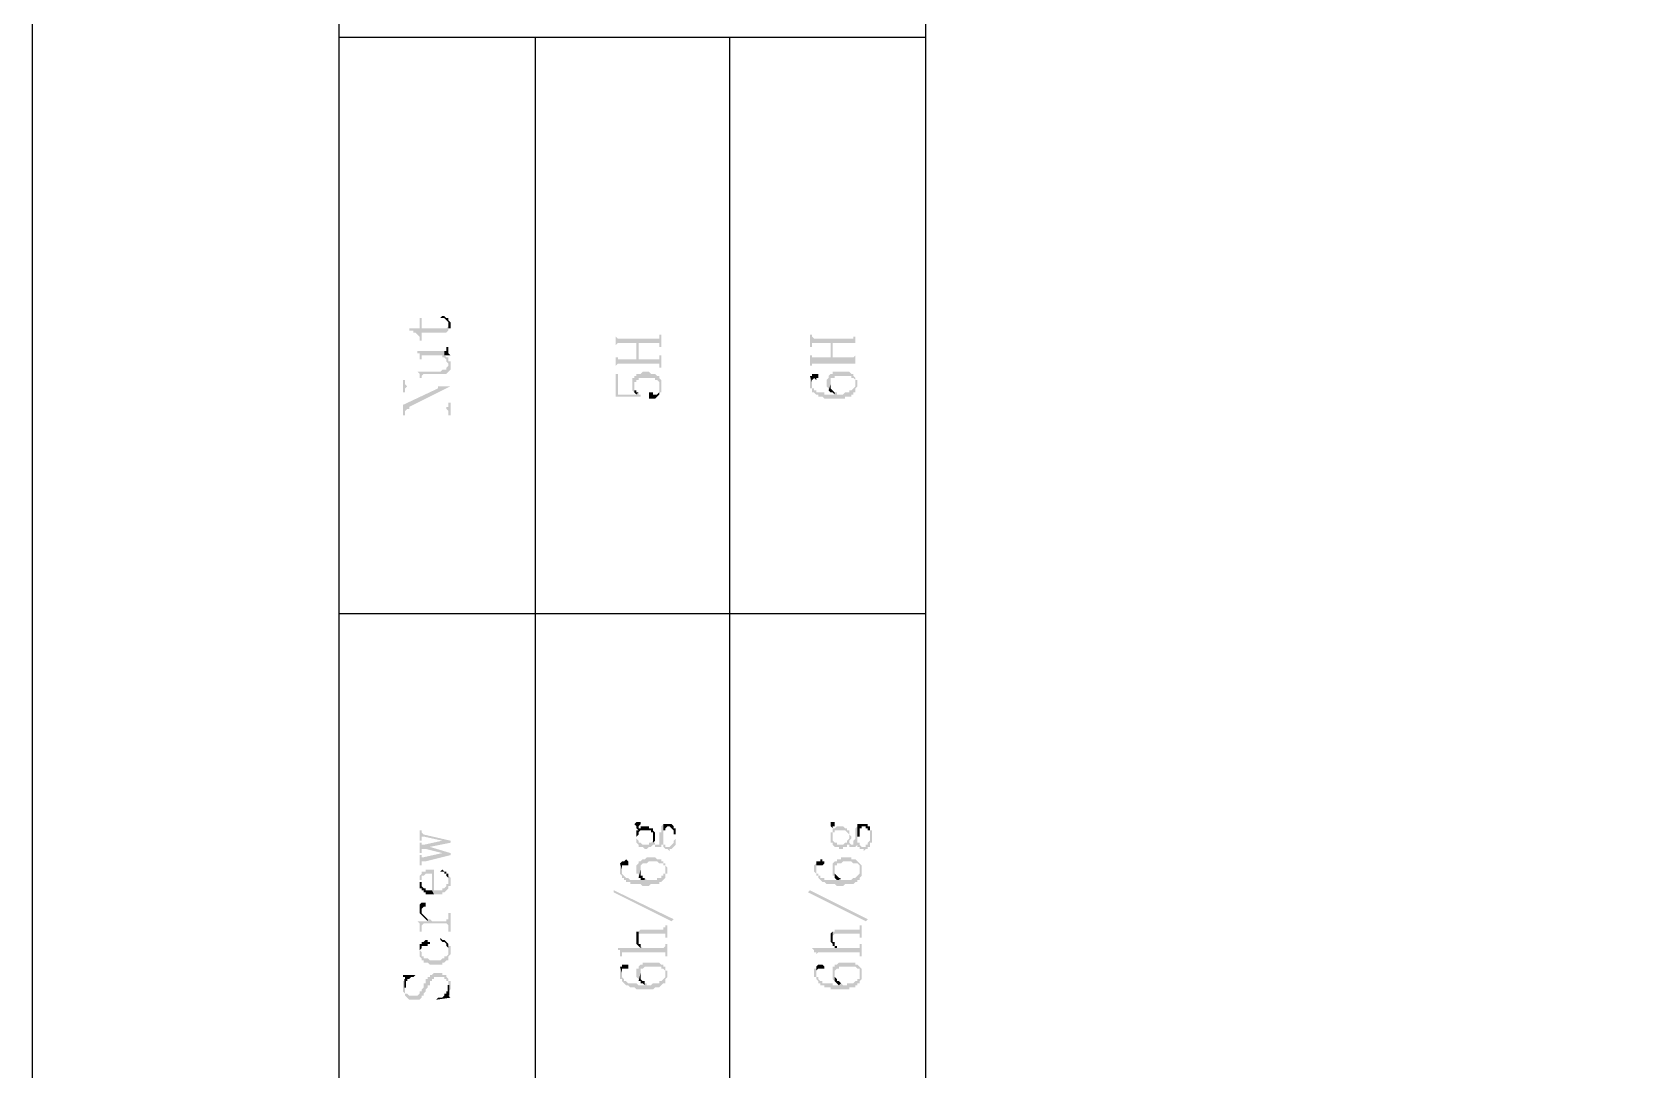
# Model space of a CAD drawing. Header units: millimetres. Extents: x 1399 to 2555, y 1196 to 1555.
# Drawn here: x 2134.8 to 2169.8, y 1420.25 to 1442.93 of the extents above; entities that cross this region are included whole.
import ezdxf

# ---------------------------------------------------------------- set-up
doc = ezdxf.new("R2010")
doc.units = ezdxf.units.MM

msp = doc.modelspace()

# ---------------------------------------------------------------- hatches: boundary and pattern name
at = {"transparency": 33554559}
for points in [[(2143.71805, 1436.68269), (2143.80831, 1436.68269), (2143.85345, 1436.63756), (2143.85345, 1436.63756), (2143.89858, 1436.59242), (2143.89858, 1436.4119), (2143.89858, 1436.45703), (2143.94371, 1436.45703), (2143.94371, 1436.54729), (2143.94371, 1436.59242), (2143.89858, 1436.63756), (2143.89858, 1436.68269), (2143.85345, 1436.68269), (2143.80831, 1436.72782), (2143.76318, 1436.72782)], [(2143.04107, 1436.45703), (2143.04107, 1436.4119), (2143.13133, 1436.4119), (2143.13133, 1436.36676), (2143.17646, 1436.36676), (2143.2216, 1436.32163), (2143.2216, 1436.32163), (2143.26673, 1436.2765), (2143.26673, 1436.18624), (2143.31186, 1436.18624), (2143.31186, 1436.36676), (2143.85345, 1436.36676), (2143.89858, 1436.4119), (2143.89858, 1436.54729), (2143.89858, 1436.50216), (2143.89858, 1436.50216), (2143.85345, 1436.45703), (2143.31186, 1436.45703), (2143.31186, 1436.68269), (2143.26673, 1436.68269), (2143.26673, 1436.45703)], [(2143.80831, 1435.96057), (2143.80831, 1435.87031), (2143.94371, 1435.87031), (2143.89858, 1435.91544), (2143.89858, 1435.96057), (2143.89858, 1436.05084), (2143.85345, 1436.05084), (2143.85345, 1436.00571), (2143.85345, 1435.96057), (2143.85345, 1435.96057)], [(2147.55429, 1436.32163), (2147.55429, 1436.05084), (2147.55429, 1436.09597), (2147.55429, 1436.09597), (2147.59942, 1436.1411), (2148.00561, 1436.1411), (2148.00561, 1435.78005), (2148.05074, 1436.1411), (2148.50206, 1436.1411), (2148.50206, 1436.09597), (2148.50206, 1436.05084), (2148.54719, 1436.05084), (2148.54719, 1436.32163), (2148.50206, 1436.32163), (2148.50206, 1436.2765), (2148.50206, 1436.23137), (2147.59942, 1436.23137), (2147.55429, 1436.2765)], [(2147.55429, 1435.87031), (2147.55429, 1435.59952), (2147.55429, 1435.64465), (2147.55429, 1435.64465), (2147.59942, 1435.68978), (2148.50206, 1435.68978), (2148.50206, 1435.59952), (2148.54719, 1435.59952), (2148.54719, 1435.87031), (2148.50206, 1435.87031), (2148.50206, 1435.82518), (2148.50206, 1435.78005), (2148.05074, 1435.78005), (2148.05074, 1436.1411), (2148.00561, 1435.78005), (2147.59942, 1435.78005), (2147.59942, 1435.82518), (2147.55429, 1435.82518), (2147.55429, 1435.87031)], [(2151.79671, 1436.32163), (2151.79671, 1436.05084), (2151.84184, 1436.05084), (2151.84184, 1436.1411), (2152.24803, 1436.1411), (2152.24803, 1435.82518), (2152.29316, 1436.1411), (2152.78962, 1436.1411), (2152.78962, 1436.05084), (2152.78962, 1436.32163), (2152.78962, 1436.2765), (2152.74448, 1436.2765), (2152.74448, 1436.23137), (2151.88697, 1436.23137), (2151.84184, 1436.2765), (2151.84184, 1436.32163), (2151.84184, 1436.32163)], [(2151.79671, 1435.87031), (2151.79671, 1435.64465), (2151.84184, 1435.64465), (2151.84184, 1435.68978), (2152.78962, 1435.68978), (2152.78962, 1435.64465), (2152.78962, 1435.87031), (2152.78962, 1435.87031), (2152.74448, 1435.82518), (2152.29316, 1435.82518), (2152.29316, 1436.1411), (2152.24803, 1435.82518), (2151.84184, 1435.82518), (2151.84184, 1435.87031), (2151.84184, 1435.87031)], [(2143.2216, 1435.96057), (2143.2216, 1435.91544), (2143.26673, 1435.91544), (2143.26673, 1435.87031), (2143.26673, 1435.78005), (2143.31186, 1435.78005), (2143.31186, 1435.82518), (2143.31186, 1435.87031), (2143.76318, 1435.87031), (2143.76318, 1435.82518), (2143.80831, 1435.82518), (2143.85345, 1435.78005), (2143.85345, 1435.73491), (2143.85345, 1435.73491), (2143.89858, 1435.68978), (2143.89858, 1435.64465), (2143.89858, 1435.82518), (2143.85345, 1435.82518), (2143.80831, 1435.87031), (2143.80831, 1435.96057)], [(2143.2216, 1435.50925), (2143.2216, 1435.50925), (2143.26673, 1435.46412), (2143.26673, 1435.41899), (2143.26673, 1435.37386), (2143.31186, 1435.37386), (2143.31186, 1435.41899), (2143.31186, 1435.41899), (2143.35699, 1435.46412), (2143.85345, 1435.46412), (2143.89858, 1435.50925), (2143.89858, 1435.50925), (2143.94371, 1435.55438), (2143.94371, 1435.64465), (2143.94371, 1435.73491), (2143.89858, 1435.73491), (2143.89858, 1435.78005), (2143.89858, 1435.82518), (2143.89858, 1435.64465), (2143.89858, 1435.64465), (2143.85345, 1435.59952), (2143.85345, 1435.55438), (2143.76318, 1435.55438), (2143.71805, 1435.50925)], [(2142.90567, 1435.32872), (2142.90567, 1435.05793), (2142.9508, 1435.05793), (2142.9508, 1435.1482), (2142.9508, 1435.1482), (2142.99594, 1435.19333), (2143.67292, 1435.19333), (2143.67292, 1435.1482), (2143.94371, 1435.19333), (2142.99594, 1435.19333), (2142.9508, 1435.23846), (2142.9508, 1435.32872)], [(2147.55429, 1435.46412), (2147.55429, 1434.96767), (2148.09587, 1434.96767), (2148.09587, 1435.0128), (2148.05074, 1435.0128), (2148.05074, 1435.05793), (2148.00561, 1435.0128), (2147.59942, 1435.0128), (2147.59942, 1435.46412)], [(2147.91534, 1435.23846), (2147.91534, 1435.19333), (2147.91534, 1435.10306), (2147.91534, 1435.10306), (2147.96047, 1435.05793), (2147.96047, 1435.23846), (2147.96047, 1435.28359), (2148.00561, 1435.28359), (2148.00561, 1435.32872), (2148.05074, 1435.32872), (2148.05074, 1435.37386), (2148.4118, 1435.37386), (2148.4118, 1435.32872), (2148.45693, 1435.32872), (2148.50206, 1435.28359), (2148.50206, 1435.23846), (2148.50206, 1435.05793), (2148.54719, 1435.05793), (2148.54719, 1435.1482), (2148.54719, 1435.23846), (2148.54719, 1435.32872), (2148.54719, 1435.32872), (2148.50206, 1435.37386), (2148.50206, 1435.41899), (2148.45693, 1435.41899), (2148.4118, 1435.46412), (2148.32153, 1435.46412), (2148.2764, 1435.50925), (2148.141, 1435.50925), (2148.09587, 1435.46412), (2148.00561, 1435.46412), (2148.00561, 1435.41899), (2147.96047, 1435.41899), (2147.96047, 1435.37386), (2147.91534, 1435.37386), (2147.91534, 1435.28359), (2147.91534, 1435.28359)], [(2151.79671, 1435.41899), (2151.84184, 1435.28359), (2151.84184, 1435.32872), (2151.84184, 1435.32872), (2151.88697, 1435.37386), (2151.88697, 1435.37386), (2151.93211, 1435.32872), (2151.93211, 1435.37386), (2151.97724, 1435.37386), (2151.97724, 1435.41899), (2151.97724, 1435.46412), (2151.84184, 1435.46412), (2151.84184, 1435.41899)], [(2151.79671, 1435.28359), (2151.79671, 1435.19333), (2151.79671, 1435.1482), (2151.84184, 1435.1482), (2151.84184, 1435.05793), (2151.88697, 1435.05793), (2151.93211, 1435.0128), (2151.97724, 1435.0128), (2151.97724, 1434.96767), (2152.0675, 1434.96767), (2152.11263, 1434.92253), (2152.56396, 1434.92253), (2152.56396, 1434.96767), (2152.69935, 1434.96767), (2152.69935, 1435.0128), (2152.74448, 1435.0128), (2152.74448, 1435.05793), (2152.78962, 1435.05793), (2152.78962, 1435.23846), (2152.78962, 1435.19333), (2152.78962, 1435.19333), (2152.74448, 1435.1482), (2152.74448, 1435.1482), (2152.69935, 1435.10306), (2152.65422, 1435.10306), (2152.65422, 1435.05793), (2152.56396, 1435.05793), (2152.51882, 1435.0128), (2152.38343, 1435.0128), (2152.38343, 1435.05793), (2152.3383, 1435.05793), (2152.3383, 1435.0128), (2152.11263, 1435.0128), (2152.11263, 1435.05793), (2151.93211, 1435.05793), (2151.93211, 1435.10306), (2151.88697, 1435.10306), (2151.88697, 1435.1482), (2151.84184, 1435.1482), (2151.84184, 1435.23846), (2151.84184, 1435.28359), (2151.79671, 1435.41899), (2151.79671, 1435.32872), (2151.79671, 1435.32872)], [(2152.15777, 1435.23846), (2152.15777, 1435.19333), (2152.15777, 1435.19333), (2152.2029, 1435.1482), (2152.2029, 1435.10306), (2152.2029, 1435.10306), (2152.24803, 1435.23846), (2152.24803, 1435.28359), (2152.24803, 1435.37386), (2152.3383, 1435.37386), (2152.3383, 1435.41899), (2152.69935, 1435.41899), (2152.69935, 1435.37386), (2152.74448, 1435.37386), (2152.78962, 1435.32872), (2152.78962, 1435.28359), (2152.78962, 1435.10306), (2152.78962, 1435.1482), (2152.83475, 1435.19333), (2152.83475, 1435.23846), (2152.83475, 1435.32872), (2152.78962, 1435.32872), (2152.78962, 1435.37386), (2152.78962, 1435.37386), (2152.74448, 1435.41899), (2152.74448, 1435.46412), (2152.69935, 1435.46412), (2152.65422, 1435.50925), (2152.29316, 1435.50925), (2152.29316, 1435.46412), (2152.24803, 1435.46412), (2152.2029, 1435.41899), (2152.2029, 1435.37386), (2152.15777, 1435.32872), (2152.15777, 1435.28359)], [(2142.90567, 1434.78714), (2142.90567, 1434.56148), (2142.9508, 1434.56148), (2142.9508, 1434.65174), (2142.9508, 1434.65174), (2142.99594, 1434.69687), (2143.04107, 1434.74201), (2143.94371, 1435.19333), (2143.67292, 1435.1482)], [(2147.96047, 1435.05793), (2147.96047, 1435.05793), (2148.00561, 1435.0128), (2148.00561, 1435.0128), (2148.05074, 1435.05793), (2148.00561, 1435.05793), (2148.00561, 1435.10306), (2147.96047, 1435.10306), (2147.96047, 1435.19333), (2147.96047, 1435.19333)], [(2148.2764, 1434.96767), (2148.2764, 1434.92253), (2148.4118, 1434.92253), (2148.45693, 1434.96767), (2148.45693, 1434.96767), (2148.50206, 1435.0128), (2148.50206, 1435.19333), (2148.50206, 1435.1482), (2148.50206, 1435.05793), (2148.50206, 1435.05793), (2148.45693, 1435.0128), (2148.36666, 1435.0128), (2148.36666, 1435.05793), (2148.2764, 1435.05793), (2148.2764, 1435.0128)], [(2152.2029, 1435.10306), (2152.24803, 1435.05793), (2152.29316, 1435.05793), (2152.3383, 1435.0128), (2152.3383, 1435.05793), (2152.3383, 1435.05793), (2152.29316, 1435.10306), (2152.29316, 1435.10306), (2152.24803, 1435.1482), (2152.24803, 1435.23846), (2152.24803, 1435.23846)], [(2142.99594, 1434.69687), (2143.85345, 1434.69687), (2143.89858, 1434.65174), (2143.89858, 1434.56148), (2143.94371, 1434.56148), (2143.94371, 1434.83227), (2143.89858, 1434.83227), (2143.89858, 1434.74201), (2143.85345, 1434.74201), (2143.85345, 1434.69687), (2143.04107, 1434.69687), (2143.04107, 1434.74201)], [(2147.96047, 1425.62531), (2147.96047, 1425.62531), (2148.00561, 1425.58017), (2148.00561, 1425.53504), (2148.05074, 1425.48991), (2148.05074, 1425.58017), (2148.05074, 1425.58017), (2148.09587, 1425.62531), (2148.09587, 1425.67044), (2148.00561, 1425.67044)], [(2148.00561, 1425.21912), (2148.05074, 1425.17398), (2148.05074, 1425.12885), (2148.141, 1425.12885), (2148.18614, 1425.08372), (2148.23127, 1425.08372), (2148.2764, 1425.12885), (2148.32153, 1425.12885), (2148.36666, 1425.17398), (2148.4118, 1425.17398), (2148.4118, 1425.12885), (2148.54719, 1425.12885), (2148.54719, 1425.17398), (2148.59233, 1425.17398), (2148.59233, 1425.12885), (2148.59233, 1425.12885), (2148.63746, 1425.08372), (2148.68259, 1425.08372), (2148.72772, 1425.03859), (2148.72772, 1425.08372), (2148.77285, 1425.08372), (2148.81799, 1425.12885), (2148.81799, 1425.12885), (2148.86312, 1425.17398), (2148.86312, 1425.21912), (2148.86312, 1425.35451), (2148.86312, 1425.39965), (2148.86312, 1425.48991), (2148.86312, 1425.53504), (2148.86312, 1425.35451), (2148.86312, 1425.30938), (2148.81799, 1425.26425), (2148.81799, 1425.21912), (2148.81799, 1425.21912), (2148.77285, 1425.17398), (2148.77285, 1425.17398), (2148.72772, 1425.12885), (2148.63746, 1425.12885), (2148.63746, 1425.17398), (2148.59233, 1425.17398), (2148.59233, 1425.21912), (2148.59233, 1425.62531), (2148.54719, 1425.58017), (2148.54719, 1425.48991), (2148.54719, 1425.44478), (2148.50206, 1425.44478), (2148.50206, 1425.35451), (2148.50206, 1425.30938), (2148.50206, 1425.21912), (2148.50206, 1425.17398), (2148.4118, 1425.17398), (2148.4118, 1425.21912), (2148.36666, 1425.21912), (2148.36666, 1425.35451), (2148.36666, 1425.30938), (2148.36666, 1425.26425), (2148.36666, 1425.26425), (2148.32153, 1425.21912), (2148.2764, 1425.21912), (2148.2764, 1425.17398), (2148.141, 1425.17398), (2148.09587, 1425.21912), (2148.05074, 1425.21912), (2148.05074, 1425.26425), (2148.05074, 1425.26425), (2148.00561, 1425.30938), (2148.00561, 1425.35451)], [(2148.00561, 1425.35451), (2148.00561, 1425.30938), (2148.00561, 1425.21912), (2148.00561, 1425.35451), (2148.00561, 1425.35451), (2148.05074, 1425.39965), (2148.05074, 1425.44478), (2148.05074, 1425.44478), (2148.09587, 1425.48991), (2148.32153, 1425.48991), (2148.32153, 1425.44478), (2148.36666, 1425.44478), (2148.36666, 1425.35451), (2148.36666, 1425.21912), (2148.4118, 1425.26425), (2148.4118, 1425.35451), (2148.4118, 1425.44478), (2148.4118, 1425.44478), (2148.36666, 1425.48991), (2148.36666, 1425.53504), (2148.2764, 1425.53504), (2148.2764, 1425.58017), (2148.09587, 1425.58017), (2148.09587, 1425.53504), (2148.05074, 1425.53504), (2148.05074, 1425.58017), (2148.05074, 1425.48991), (2148.00561, 1425.48991), (2148.00561, 1425.44478)], [(2148.59233, 1425.62531), (2148.59233, 1425.21912), (2148.59233, 1425.26425), (2148.59233, 1425.35451), (2148.59233, 1425.39965), (2148.59233, 1425.48991), (2148.63746, 1425.48991), (2148.63746, 1425.53504), (2148.63746, 1425.53504), (2148.68259, 1425.58017), (2148.72772, 1425.58017), (2148.77285, 1425.53504), (2148.77285, 1425.53504), (2148.81799, 1425.48991), (2148.81799, 1425.39965), (2148.86312, 1425.39965), (2148.86312, 1425.35451), (2148.86312, 1425.53504), (2148.81799, 1425.53504), (2148.81799, 1425.58017), (2148.81799, 1425.58017), (2148.77285, 1425.62531)], [(2152.24803, 1425.62531), (2152.24803, 1425.58017), (2152.24803, 1425.58017), (2152.29316, 1425.53504), (2152.29316, 1425.48991), (2152.29316, 1425.58017), (2152.3383, 1425.58017), (2152.3383, 1425.62531), (2152.3383, 1425.67044), (2152.24803, 1425.67044)], [(2152.24803, 1425.35451), (2152.24803, 1425.30938), (2152.24803, 1425.21912), (2152.29316, 1425.21912), (2152.29316, 1425.35451), (2152.29316, 1425.44478), (2152.3383, 1425.44478), (2152.3383, 1425.48991), (2152.56396, 1425.48991), (2152.60909, 1425.44478), (2152.60909, 1425.44478), (2152.65422, 1425.39965), (2152.65422, 1425.35451), (2152.65422, 1425.21912), (2152.65422, 1425.26425), (2152.65422, 1425.26425), (2152.69935, 1425.30938), (2152.69935, 1425.35451), (2152.69935, 1425.35451), (2152.65422, 1425.39965), (2152.65422, 1425.44478), (2152.65422, 1425.48991), (2152.60909, 1425.48991), (2152.60909, 1425.53504), (2152.56396, 1425.53504), (2152.51882, 1425.58017), (2152.38343, 1425.58017), (2152.3383, 1425.53504), (2152.29316, 1425.53504), (2152.29316, 1425.58017), (2152.29316, 1425.48991), (2152.29316, 1425.44478), (2152.24803, 1425.44478)], [(2152.29316, 1425.21912), (2152.29316, 1425.17398), (2152.29316, 1425.17398), (2152.3383, 1425.12885), (2152.42856, 1425.12885), (2152.42856, 1425.08372), (2152.51882, 1425.08372), (2152.51882, 1425.12885), (2152.60909, 1425.12885), (2152.60909, 1425.17398), (2152.65422, 1425.17398), (2152.65422, 1425.12885), (2152.78962, 1425.12885), (2152.83475, 1425.17398), (2152.83475, 1425.12885), (2152.87988, 1425.12885), (2152.87988, 1425.08372), (2152.97015, 1425.08372), (2152.97015, 1425.03859), (2153.01528, 1425.08372), (2153.06041, 1425.08372), (2153.06041, 1425.12885), (2153.10554, 1425.12885), (2153.10554, 1425.17398), (2153.10554, 1425.21912), (2153.15067, 1425.21912), (2153.15067, 1425.35451), (2153.15067, 1425.39965), (2153.15067, 1425.48991), (2153.10554, 1425.48991), (2153.10554, 1425.53504), (2153.10554, 1425.35451), (2153.10554, 1425.26425), (2153.10554, 1425.26425), (2153.06041, 1425.21912), (2153.06041, 1425.17398), (2153.01528, 1425.17398), (2153.01528, 1425.12885), (2152.92501, 1425.12885), (2152.87988, 1425.17398), (2152.87988, 1425.21912), (2152.83475, 1425.21912), (2152.83475, 1425.62531), (2152.83475, 1425.58017), (2152.83475, 1425.58017), (2152.78962, 1425.53504), (2152.78962, 1425.48991), (2152.78962, 1425.44478), (2152.78962, 1425.35451), (2152.78962, 1425.30938), (2152.78962, 1425.30938), (2152.74448, 1425.26425), (2152.74448, 1425.21912), (2152.74448, 1425.17398), (2152.69935, 1425.17398), (2152.65422, 1425.21912), (2152.65422, 1425.35451), (2152.65422, 1425.30938), (2152.65422, 1425.30938), (2152.60909, 1425.26425), (2152.60909, 1425.21912), (2152.56396, 1425.21912), (2152.51882, 1425.17398), (2152.38343, 1425.17398), (2152.38343, 1425.21912), (2152.3383, 1425.21912), (2152.29316, 1425.26425), (2152.29316, 1425.35451)], [(2152.83475, 1425.62531), (2152.83475, 1425.21912), (2152.83475, 1425.26425), (2152.83475, 1425.35451), (2152.87988, 1425.35451), (2152.87988, 1425.39965), (2152.87988, 1425.48991), (2152.87988, 1425.53504), (2152.92501, 1425.53504), (2152.92501, 1425.58017), (2153.01528, 1425.58017), (2153.01528, 1425.53504), (2153.06041, 1425.53504), (2153.06041, 1425.48991), (2153.10554, 1425.48991), (2153.10554, 1425.39965), (2153.10554, 1425.35451), (2153.10554, 1425.53504), (2153.10554, 1425.58017), (2153.06041, 1425.58017), (2153.06041, 1425.62531), (2152.87988, 1425.62531)], [(2143.26673, 1425.48991), (2143.26673, 1425.26425), (2143.31186, 1425.26425), (2143.31186, 1425.30938), (2143.31186, 1425.35451), (2143.35699, 1425.35451), (2143.76318, 1425.26425), (2143.76318, 1425.26425), (2143.94371, 1425.21912), (2143.94371, 1425.26425), (2143.35699, 1425.39965), (2143.35699, 1425.39965), (2143.31186, 1425.44478), (2143.31186, 1425.48991)], [(2143.26673, 1425.21912), (2143.26673, 1424.99346), (2143.31186, 1424.99346), (2143.31186, 1425.03859), (2143.31186, 1425.08372), (2143.40213, 1425.08372), (2143.49239, 1425.12885), (2143.94371, 1425.21912), (2143.76318, 1425.26425), (2143.35699, 1425.17398), (2143.31186, 1425.17398), (2143.31186, 1425.21912), (2143.31186, 1425.21912)], [(2143.26673, 1424.94832), (2143.26673, 1424.72266), (2143.31186, 1424.72266), (2143.31186, 1424.7678), (2143.31186, 1424.81293), (2143.40213, 1424.81293), (2143.94371, 1424.94832), (2143.76318, 1424.99346), (2143.35699, 1424.90319), (2143.31186, 1424.90319), (2143.31186, 1424.94832), (2143.31186, 1424.94832)], [(2143.40213, 1425.08372), (2143.76318, 1424.99346), (2143.76318, 1424.99346), (2143.94371, 1424.94832), (2143.94371, 1424.99346), (2143.49239, 1425.12885)], [(2147.64455, 1424.7678), (2147.68968, 1424.6324), (2147.68968, 1424.67753), (2147.68968, 1424.72266), (2147.82508, 1424.72266), (2147.82508, 1424.7678), (2147.82508, 1424.81293), (2147.82508, 1424.81293), (2147.77995, 1424.85806), (2147.77995, 1424.85806), (2147.73481, 1424.81293), (2147.68968, 1424.81293)], [(2148.00561, 1424.6324), (2148.00561, 1424.54213), (2148.05074, 1424.54213), (2148.05074, 1424.497), (2148.05074, 1424.45187), (2148.09587, 1424.6324), (2148.09587, 1424.72266), (2148.09587, 1424.72266), (2148.141, 1424.7678), (2148.23127, 1424.7678), (2148.2764, 1424.81293), (2148.45693, 1424.81293), (2148.50206, 1424.7678), (2148.59233, 1424.7678), (2148.59233, 1424.72266), (2148.63746, 1424.72266), (2148.63746, 1424.6324), (2148.63746, 1424.45187), (2148.63746, 1424.54213), (2148.68259, 1424.54213), (2148.68259, 1424.6324), (2148.68259, 1424.67753), (2148.68259, 1424.67753), (2148.63746, 1424.72266), (2148.63746, 1424.7678), (2148.59233, 1424.7678), (2148.59233, 1424.81293), (2148.54719, 1424.81293), (2148.54719, 1424.85806), (2148.45693, 1424.85806), (2148.4118, 1424.90319), (2148.23127, 1424.90319), (2148.18614, 1424.85806), (2148.141, 1424.85806), (2148.09587, 1424.81293), (2148.05074, 1424.81293), (2148.05074, 1424.7678), (2148.05074, 1424.7678), (2148.00561, 1424.72266), (2148.00561, 1424.67753), (2148.00561, 1424.67753)], [(2151.93211, 1424.7678), (2151.93211, 1424.6324), (2151.93211, 1424.67753), (2151.93211, 1424.72266), (2152.0675, 1424.72266), (2152.11263, 1424.7678), (2152.11263, 1424.81293), (2152.0675, 1424.81293), (2152.0675, 1424.85806), (2152.02237, 1424.85806), (2152.02237, 1424.81293), (2151.93211, 1424.81293)], [(2152.29316, 1424.6324), (2152.29316, 1424.54213), (2152.29316, 1424.497), (2152.3383, 1424.497), (2152.3383, 1424.45187), (2152.3383, 1424.6324), (2152.3383, 1424.72266), (2152.38343, 1424.72266), (2152.38343, 1424.7678), (2152.47369, 1424.7678), (2152.51882, 1424.81293), (2152.69935, 1424.81293), (2152.74448, 1424.7678), (2152.83475, 1424.7678), (2152.87988, 1424.72266), (2152.87988, 1424.6324), (2152.87988, 1424.45187), (2152.92501, 1424.497), (2152.92501, 1424.54213), (2152.92501, 1424.6324), (2152.92501, 1424.67753), (2152.92501, 1424.72266), (2152.92501, 1424.72266), (2152.87988, 1424.7678), (2152.87988, 1424.7678), (2152.83475, 1424.81293), (2152.83475, 1424.81293), (2152.78962, 1424.85806), (2152.69935, 1424.85806), (2152.69935, 1424.90319), (2152.47369, 1424.90319), (2152.47369, 1424.85806), (2152.38343, 1424.85806), (2152.38343, 1424.81293), (2152.3383, 1424.81293), (2152.29316, 1424.7678), (2152.29316, 1424.67753), (2152.29316, 1424.67753)], [(2143.26673, 1424.497), (2143.26673, 1424.36161), (2143.26673, 1424.40674), (2143.31186, 1424.40674), (2143.31186, 1424.45187), (2143.31186, 1424.497), (2143.35699, 1424.497), (2143.40213, 1424.54213), (2143.53752, 1424.54213), (2143.53752, 1424.18108), (2143.58265, 1424.09081), (2143.76318, 1424.09081), (2143.76318, 1424.13595), (2143.80831, 1424.13595), (2143.85345, 1424.18108), (2143.85345, 1424.18108), (2143.89858, 1424.22621), (2143.89858, 1424.27134), (2143.94371, 1424.27134), (2143.94371, 1424.36161), (2143.94371, 1424.40674), (2143.94371, 1424.45187), (2143.89858, 1424.497), (2143.89858, 1424.54213), (2143.89858, 1424.40674), (2143.89858, 1424.31647), (2143.85345, 1424.31647), (2143.85345, 1424.27134), (2143.85345, 1424.27134), (2143.80831, 1424.22621), (2143.76318, 1424.22621), (2143.76318, 1424.18108), (2143.58265, 1424.18108), (2143.58265, 1424.6324), (2143.40213, 1424.6324), (2143.40213, 1424.58727), (2143.31186, 1424.58727), (2143.31186, 1424.54213), (2143.31186, 1424.54213)], [(2143.26673, 1424.36161), (2143.26673, 1424.27134), (2143.26673, 1424.22621), (2143.31186, 1424.22621), (2143.31186, 1424.18108), (2143.35699, 1424.18108), (2143.35699, 1424.13595), (2143.40213, 1424.13595), (2143.40213, 1424.09081), (2143.58265, 1424.09081), (2143.53752, 1424.18108), (2143.40213, 1424.18108), (2143.40213, 1424.22621), (2143.35699, 1424.22621), (2143.31186, 1424.27134), (2143.31186, 1424.36161), (2143.26673, 1424.36161), (2143.26673, 1424.497), (2143.26673, 1424.45187), (2143.26673, 1424.40674)], [(2143.71805, 1424.58727), (2143.80831, 1424.58727), (2143.80831, 1424.54213), (2143.85345, 1424.54213), (2143.85345, 1424.497), (2143.85345, 1424.497), (2143.89858, 1424.45187), (2143.89858, 1424.40674), (2143.89858, 1424.54213), (2143.85345, 1424.54213), (2143.85345, 1424.58727), (2143.80831, 1424.58727), (2143.76318, 1424.6324), (2143.76318, 1424.6324)], [(2147.64455, 1424.67753), (2147.64455, 1424.58727), (2147.64455, 1424.54213), (2147.64455, 1424.54213), (2147.68968, 1424.497), (2147.68968, 1424.45187), (2147.73481, 1424.45187), (2147.73481, 1424.40674), (2147.77995, 1424.40674), (2147.77995, 1424.36161), (2147.87021, 1424.36161), (2147.87021, 1424.31647), (2148.09587, 1424.31647), (2148.141, 1424.27134), (2148.2764, 1424.27134), (2148.32153, 1424.31647), (2148.50206, 1424.31647), (2148.50206, 1424.36161), (2148.54719, 1424.36161), (2148.59233, 1424.40674), (2148.59233, 1424.40674), (2148.63746, 1424.45187), (2148.63746, 1424.6324), (2148.63746, 1424.58727), (2148.63746, 1424.54213), (2148.59233, 1424.54213), (2148.59233, 1424.497), (2148.54719, 1424.497), (2148.54719, 1424.45187), (2148.45693, 1424.45187), (2148.45693, 1424.40674), (2148.23127, 1424.40674), (2148.18614, 1424.45187), (2148.18614, 1424.40674), (2147.87021, 1424.40674), (2147.82508, 1424.45187), (2147.77995, 1424.45187), (2147.73481, 1424.497), (2147.73481, 1424.497), (2147.68968, 1424.54213), (2147.68968, 1424.6324), (2147.68968, 1424.6324), (2147.64455, 1424.7678)], [(2148.05074, 1424.45187), (2148.09587, 1424.45187), (2148.09587, 1424.40674), (2148.18614, 1424.40674), (2148.18614, 1424.45187), (2148.141, 1424.45187), (2148.141, 1424.497), (2148.09587, 1424.497), (2148.09587, 1424.58727), (2148.09587, 1424.6324)], [(2151.88697, 1424.67753), (2151.88697, 1424.58727), (2151.88697, 1424.58727), (2151.93211, 1424.54213), (2151.93211, 1424.497), (2151.97724, 1424.497), (2151.97724, 1424.45187), (2151.97724, 1424.45187), (2152.02237, 1424.40674), (2152.02237, 1424.40674), (2152.0675, 1424.36161), (2152.11263, 1424.36161), (2152.15777, 1424.31647), (2152.3383, 1424.31647), (2152.38343, 1424.27134), (2152.51882, 1424.27134), (2152.56396, 1424.31647), (2152.74448, 1424.31647), (2152.78962, 1424.36161), (2152.83475, 1424.36161), (2152.83475, 1424.40674), (2152.87988, 1424.40674), (2152.87988, 1424.45187), (2152.87988, 1424.6324), (2152.87988, 1424.58727), (2152.87988, 1424.54213), (2152.87988, 1424.54213), (2152.83475, 1424.497), (2152.83475, 1424.497), (2152.78962, 1424.45187), (2152.74448, 1424.45187), (2152.69935, 1424.40674), (2152.47369, 1424.40674), (2152.47369, 1424.45187), (2152.42856, 1424.40674), (2152.11263, 1424.40674), (2152.11263, 1424.45187), (2152.02237, 1424.45187), (2152.02237, 1424.497), (2151.97724, 1424.497), (2151.97724, 1424.54213), (2151.93211, 1424.54213), (2151.93211, 1424.6324), (2151.93211, 1424.7678), (2151.93211, 1424.7678), (2151.88697, 1424.72266)], [(2152.3383, 1424.45187), (2152.3383, 1424.45187), (2152.38343, 1424.40674), (2152.42856, 1424.40674), (2152.47369, 1424.45187), (2152.42856, 1424.45187), (2152.38343, 1424.497), (2152.38343, 1424.497), (2152.3383, 1424.54213), (2152.3383, 1424.58727), (2152.3383, 1424.6324)], [(2148.81799, 1423.54923), (2148.77285, 1423.50409), (2147.50915, 1424.13595), (2147.50915, 1424.18108)], [(2153.06041, 1423.54923), (2153.01528, 1423.50409), (2151.75158, 1424.13595), (2151.79671, 1424.18108)], [(2143.26673, 1423.77489), (2143.26673, 1423.72976), (2143.26673, 1423.68462), (2143.31186, 1423.63949), (2143.31186, 1423.77489), (2143.31186, 1423.77489), (2143.35699, 1423.82002), (2143.40213, 1423.82002), (2143.40213, 1423.86515), (2143.40213, 1423.91028), (2143.31186, 1423.91028), (2143.26673, 1423.86515), (2143.26673, 1423.82002)], [(2143.31186, 1423.63949), (2143.31186, 1423.63949), (2143.35699, 1423.59436), (2143.35699, 1423.59436), (2143.40213, 1423.54923), (2143.40213, 1423.54923), (2143.44726, 1423.50409), (2143.44726, 1423.54923), (2143.44726, 1423.54923), (2143.40213, 1423.59436), (2143.40213, 1423.59436), (2143.35699, 1423.63949), (2143.35699, 1423.63949), (2143.31186, 1423.68462), (2143.31186, 1423.72976), (2143.31186, 1423.77489)], [(2143.2216, 1423.50409), (2143.2216, 1423.50409), (2143.26673, 1423.45896), (2143.26673, 1423.41383), (2143.26673, 1423.32357), (2143.26673, 1423.27843), (2143.31186, 1423.27843), (2143.31186, 1423.41383), (2143.31186, 1423.41383), (2143.35699, 1423.45896), (2143.85345, 1423.45896), (2143.89858, 1423.41383), (2143.89858, 1423.27843), (2143.94371, 1423.27843), (2143.94371, 1423.68462), (2143.89858, 1423.68462), (2143.89858, 1423.54923), (2143.85345, 1423.54923), (2143.85345, 1423.50409), (2143.53752, 1423.50409), (2143.49239, 1423.54923), (2143.44726, 1423.54923), (2143.44726, 1423.50409)], [(2143.26673, 1422.87224), (2143.26673, 1422.78198), (2143.26673, 1422.73685), (2143.26673, 1422.87224), (2143.26673, 1422.87224), (2143.31186, 1422.91738), (2143.31186, 1422.96251), (2143.44726, 1422.96251), (2143.44726, 1423.00764), (2143.49239, 1423.00764), (2143.49239, 1423.05277), (2143.44726, 1423.05277), (2143.44726, 1423.09791), (2143.40213, 1423.09791), (2143.35699, 1423.05277), (2143.31186, 1423.05277), (2143.31186, 1423.00764), (2143.26673, 1423.00764), (2143.26673, 1422.91738), (2143.26673, 1422.91738)], [(2143.71805, 1423.09791), (2143.71805, 1423.09791), (2143.76318, 1423.05277), (2143.80831, 1423.05277), (2143.85345, 1423.00764), (2143.85345, 1422.96251), (2143.89858, 1422.91738), (2143.89858, 1422.87224), (2143.89858, 1423.00764), (2143.85345, 1423.05277), (2143.85345, 1423.05277), (2143.80831, 1423.09791), (2143.76318, 1423.09791), (2143.71805, 1423.14304)], [(2148.00561, 1423.14304), (2148.00561, 1423.09791), (2148.00561, 1423.00764), (2148.00561, 1423.00764), (2148.05074, 1422.96251), (2148.05074, 1422.96251), (2148.09587, 1422.91738), (2148.09587, 1422.96251), (2148.09587, 1423.00764), (2148.05074, 1423.00764), (2148.05074, 1423.05277), (2148.05074, 1423.27843), (2148.00561, 1423.27843), (2148.00561, 1423.2333), (2148.00561, 1423.18817)], [(2148.05074, 1423.27843), (2148.05074, 1423.14304), (2148.05074, 1423.18817), (2148.05074, 1423.2333), (2148.63746, 1423.2333), (2148.63746, 1423.14304), (2148.68259, 1423.14304), (2148.68259, 1423.41383), (2148.63746, 1423.41383), (2148.63746, 1423.3687), (2148.59233, 1423.3687), (2148.59233, 1423.32357), (2148.09587, 1423.32357)], [(2152.24803, 1423.14304), (2152.24803, 1423.09791), (2152.24803, 1423.05277), (2152.29316, 1423.00764), (2152.29316, 1422.96251), (2152.3383, 1422.96251), (2152.3383, 1422.91738), (2152.38343, 1422.91738), (2152.38343, 1422.96251), (2152.3383, 1422.96251), (2152.3383, 1423.00764), (2152.3383, 1423.05277), (2152.29316, 1423.05277), (2152.29316, 1423.27843), (2152.29316, 1423.27843), (2152.24803, 1423.2333), (2152.24803, 1423.18817)], [(2152.29316, 1423.27843), (2152.29316, 1423.14304), (2152.29316, 1423.18817), (2152.29316, 1423.18817), (2152.3383, 1423.2333), (2152.87988, 1423.2333), (2152.87988, 1423.14304), (2152.92501, 1423.14304), (2152.92501, 1423.41383), (2152.87988, 1423.41383), (2152.87988, 1423.3687), (2152.87988, 1423.32357), (2152.3383, 1423.32357), (2152.3383, 1423.27843)], [(2143.26673, 1422.73685), (2143.31186, 1422.69172), (2143.31186, 1422.64658), (2143.35699, 1422.64658), (2143.35699, 1422.60145), (2143.44726, 1422.60145), (2143.49239, 1422.55632), (2143.76318, 1422.55632), (2143.76318, 1422.60145), (2143.80831, 1422.60145), (2143.85345, 1422.64658), (2143.89858, 1422.64658), (2143.89858, 1422.69172), (2143.89858, 1422.73685), (2143.94371, 1422.78198), (2143.94371, 1422.87224), (2143.94371, 1422.96251), (2143.89858, 1422.96251), (2143.89858, 1423.00764), (2143.89858, 1422.87224), (2143.89858, 1422.82711), (2143.89858, 1422.78198), (2143.85345, 1422.73685), (2143.80831, 1422.73685), (2143.80831, 1422.69172), (2143.76318, 1422.69172), (2143.71805, 1422.64658), (2143.49239, 1422.64658), (2143.44726, 1422.69172), (2143.35699, 1422.69172), (2143.35699, 1422.73685), (2143.31186, 1422.73685), (2143.31186, 1422.78198), (2143.31186, 1422.82711), (2143.26673, 1422.87224)], [(2147.59942, 1422.91738), (2147.59942, 1422.87224), (2147.64455, 1422.87224), (2147.64455, 1422.82711), (2147.64455, 1422.73685), (2147.68968, 1422.73685), (2147.68968, 1422.78198), (2147.68968, 1422.82711), (2148.63746, 1422.82711), (2148.63746, 1422.73685), (2148.68259, 1422.73685), (2148.68259, 1423.00764), (2148.63746, 1423.00764), (2148.63746, 1422.96251), (2148.63746, 1422.96251), (2148.59233, 1422.91738), (2148.141, 1422.91738), (2148.09587, 1422.96251), (2148.09587, 1422.91738)], [(2151.84184, 1422.91738), (2151.84184, 1422.91738), (2151.88697, 1422.87224), (2151.88697, 1422.82711), (2151.93211, 1422.82711), (2151.93211, 1422.73685), (2151.93211, 1422.78198), (2151.93211, 1422.78198), (2151.97724, 1422.82711), (2152.87988, 1422.82711), (2152.87988, 1422.73685), (2152.92501, 1422.73685), (2152.92501, 1423.00764), (2152.87988, 1423.00764), (2152.87988, 1422.96251), (2152.87988, 1422.91738), (2152.38343, 1422.91738), (2152.38343, 1422.96251), (2152.38343, 1422.91738)], [(2142.90567, 1422.05987), (2142.90567, 1421.9696), (2142.90567, 1421.9696), (2142.9508, 1421.92447), (2142.9508, 1421.87934), (2142.9508, 1421.87934), (2142.99594, 1421.8342), (2142.99594, 1421.8342), (2143.04107, 1421.78907), (2143.26673, 1421.78907), (2143.31186, 1421.8342), (2143.31186, 1421.87934), (2143.35699, 1421.87934), (2143.35699, 1421.92447), (2143.35699, 1421.92447), (2143.40213, 1421.9696), (2143.40213, 1422.01473), (2143.44726, 1422.05987), (2143.44726, 1422.105), (2143.49239, 1422.105), (2143.49239, 1422.19526), (2143.53752, 1422.19526), (2143.53752, 1422.24039), (2143.58265, 1422.24039), (2143.58265, 1422.28553), (2143.80831, 1422.28553), (2143.80831, 1422.24039), (2143.85345, 1422.24039), (2143.85345, 1422.19526), (2143.89858, 1422.19526), (2143.89858, 1422.105), (2143.89858, 1421.92447), (2143.89858, 1421.9696), (2143.94371, 1422.01473), (2143.94371, 1422.105), (2143.94371, 1422.19526), (2143.89858, 1422.19526), (2143.89858, 1422.24039), (2143.89858, 1422.24039), (2143.85345, 1422.28553), (2143.85345, 1422.33066), (2143.76318, 1422.33066), (2143.76318, 1422.37579), (2143.58265, 1422.37579), (2143.53752, 1422.33066), (2143.49239, 1422.33066), (2143.49239, 1422.28553), (2143.44726, 1422.28553), (2143.44726, 1422.24039), (2143.40213, 1422.24039), (2143.40213, 1422.15013), (2143.35699, 1422.15013), (2143.35699, 1422.05987), (2143.31186, 1422.01473), (2143.31186, 1421.9696), (2143.26673, 1421.9696), (2143.26673, 1421.92447), (2143.26673, 1421.92447), (2143.2216, 1421.87934), (2143.04107, 1421.87934), (2142.99594, 1421.92447), (2142.9508, 1421.92447), (2142.9508, 1422.01473), (2142.9508, 1422.19526), (2142.90567, 1422.19526), (2142.90567, 1422.105), (2142.90567, 1422.105)], [(2147.64455, 1422.51119), (2147.68968, 1422.37579), (2147.68968, 1422.42092), (2147.68968, 1422.46605), (2147.82508, 1422.46605), (2147.82508, 1422.51119), (2147.82508, 1422.55632), (2147.68968, 1422.55632), (2147.68968, 1422.51119)], [(2147.64455, 1422.37579), (2147.64455, 1422.28553), (2147.64455, 1422.24039), (2147.68968, 1422.24039), (2147.68968, 1422.19526), (2147.68968, 1422.19526), (2147.73481, 1422.15013), (2147.73481, 1422.15013), (2147.77995, 1422.105), (2147.82508, 1422.105), (2147.87021, 1422.05987), (2147.96047, 1422.05987), (2148.00561, 1422.01473), (2148.36666, 1422.01473), (2148.4118, 1422.05987), (2148.50206, 1422.05987), (2148.54719, 1422.105), (2148.54719, 1422.105), (2148.59233, 1422.15013), (2148.63746, 1422.15013), (2148.63746, 1422.33066), (2148.63746, 1422.28553), (2148.63746, 1422.28553), (2148.59233, 1422.24039), (2148.59233, 1422.24039), (2148.54719, 1422.19526), (2148.50206, 1422.19526), (2148.50206, 1422.15013), (2148.36666, 1422.15013), (2148.32153, 1422.105), (2148.23127, 1422.105), (2148.23127, 1422.15013), (2148.18614, 1422.15013), (2148.18614, 1422.105), (2148.05074, 1422.105), (2148.00561, 1422.15013), (2147.82508, 1422.15013), (2147.77995, 1422.19526), (2147.73481, 1422.19526), (2147.73481, 1422.24039), (2147.68968, 1422.28553), (2147.68968, 1422.33066), (2147.68968, 1422.37579), (2147.64455, 1422.51119), (2147.64455, 1422.46605), (2147.64455, 1422.42092)], [(2148.00561, 1422.37579), (2148.00561, 1422.28553), (2148.00561, 1422.28553), (2148.05074, 1422.24039), (2148.05074, 1422.19526), (2148.05074, 1422.19526), (2148.09587, 1422.37579), (2148.09587, 1422.42092), (2148.09587, 1422.46605), (2148.141, 1422.46605), (2148.18614, 1422.51119), (2148.54719, 1422.51119), (2148.54719, 1422.46605), (2148.59233, 1422.46605), (2148.63746, 1422.42092), (2148.63746, 1422.19526), (2148.63746, 1422.24039), (2148.63746, 1422.24039), (2148.68259, 1422.28553), (2148.68259, 1422.37579), (2148.68259, 1422.42092), (2148.63746, 1422.42092), (2148.63746, 1422.51119), (2148.59233, 1422.51119), (2148.59233, 1422.55632), (2148.54719, 1422.55632), (2148.50206, 1422.60145), (2148.141, 1422.60145), (2148.141, 1422.55632), (2148.09587, 1422.55632), (2148.05074, 1422.51119), (2148.05074, 1422.46605), (2148.00561, 1422.46605)], [(2148.05074, 1422.19526), (2148.09587, 1422.19526), (2148.09587, 1422.15013), (2148.141, 1422.15013), (2148.18614, 1422.105), (2148.18614, 1422.19526), (2148.141, 1422.19526), (2148.09587, 1422.24039), (2148.09587, 1422.28553), (2148.09587, 1422.37579)], [(2151.88697, 1422.37579), (2151.88697, 1422.28553), (2151.93211, 1422.28553), (2151.93211, 1422.24039), (2151.93211, 1422.24039), (2151.97724, 1422.19526), (2151.97724, 1422.15013), (2152.02237, 1422.15013), (2152.02237, 1422.105), (2152.11263, 1422.105), (2152.11263, 1422.05987), (2152.24803, 1422.05987), (2152.24803, 1422.01473), (2152.65422, 1422.01473), (2152.65422, 1422.05987), (2152.78962, 1422.05987), (2152.78962, 1422.105), (2152.83475, 1422.105), (2152.83475, 1422.15013), (2152.87988, 1422.15013), (2152.87988, 1422.33066), (2152.87988, 1422.28553), (2152.87988, 1422.24039), (2152.83475, 1422.24039), (2152.83475, 1422.19526), (2152.78962, 1422.19526), (2152.74448, 1422.15013), (2152.60909, 1422.15013), (2152.60909, 1422.105), (2152.51882, 1422.105), (2152.47369, 1422.15013), (2152.47369, 1422.15013), (2152.42856, 1422.105), (2152.29316, 1422.105), (2152.29316, 1422.15013), (2152.0675, 1422.15013), (2152.0675, 1422.19526), (2152.02237, 1422.19526), (2151.97724, 1422.24039), (2151.97724, 1422.28553), (2151.93211, 1422.28553), (2151.93211, 1422.33066), (2151.93211, 1422.51119), (2151.93211, 1422.46605), (2151.88697, 1422.46605), (2151.88697, 1422.42092)], [(2151.93211, 1422.51119), (2151.93211, 1422.37579), (2151.93211, 1422.42092), (2151.93211, 1422.42092), (2151.97724, 1422.46605), (2152.11263, 1422.46605), (2152.11263, 1422.51119), (2152.11263, 1422.51119), (2152.0675, 1422.55632), (2151.97724, 1422.55632)], [(2152.29316, 1422.37579), (2152.29316, 1422.28553), (2152.29316, 1422.24039), (2152.29316, 1422.24039), (2152.3383, 1422.19526), (2152.3383, 1422.37579), (2152.3383, 1422.42092), (2152.3383, 1422.42092), (2152.38343, 1422.46605), (2152.42856, 1422.46605), (2152.42856, 1422.51119), (2152.78962, 1422.51119), (2152.83475, 1422.46605), (2152.87988, 1422.46605), (2152.87988, 1422.42092), (2152.87988, 1422.19526), (2152.92501, 1422.24039), (2152.92501, 1422.28553), (2152.92501, 1422.37579), (2152.92501, 1422.42092), (2152.92501, 1422.46605), (2152.87988, 1422.51119), (2152.87988, 1422.51119), (2152.83475, 1422.55632), (2152.78962, 1422.55632), (2152.78962, 1422.60145), (2152.42856, 1422.60145), (2152.38343, 1422.55632), (2152.3383, 1422.55632), (2152.3383, 1422.51119), (2152.29316, 1422.51119), (2152.29316, 1422.46605)], [(2152.3383, 1422.19526), (2152.3383, 1422.19526), (2152.38343, 1422.15013), (2152.38343, 1422.15013), (2152.42856, 1422.105), (2152.47369, 1422.15013), (2152.42856, 1422.19526), (2152.38343, 1422.19526), (2152.38343, 1422.24039), (2152.38343, 1422.24039), (2152.3383, 1422.28553), (2152.3383, 1422.37579)], [(2142.90567, 1422.33066), (2142.90567, 1422.28553), (2142.9508, 1422.28553), (2142.9508, 1422.105), (2142.9508, 1422.19526), (2142.99594, 1422.19526), (2142.99594, 1422.24039), (2143.04107, 1422.24039), (2143.0862, 1422.28553), (2143.13133, 1422.28553), (2143.17646, 1422.33066), (2143.13133, 1422.33066)], [(2143.62779, 1421.78907), (2143.62779, 1421.78907), (2143.94371, 1421.8342), (2143.94371, 1421.8342), (2143.89858, 1421.87934), (2143.89858, 1422.01473), (2143.89858, 1421.9696), (2143.85345, 1421.9696), (2143.85345, 1421.92447), (2143.80831, 1421.92447), (2143.80831, 1421.87934), (2143.80831, 1421.87934), (2143.76318, 1421.8342), (2143.67292, 1421.8342)]]:
    msp.add_hatch(color=256, dxfattribs=at).paths.add_polyline_path(points)

# ---------------------------------------------------------------- linework, layer by layer
msp.add_line((2141.50649, 1548.5531), (2141.50649, 1261.81215))
for points in [[(2554.80003, 1257.5531), (2554.80003, 1554.5531), (2134.80004, 1554.5531), (2134.80004, 1257.5531)], [(2142.9508, 1422.19526), (2142.9508, 1422.05987), (2142.9508, 1422.105), (2142.9508, 1422.24039), (2142.9508, 1422.24039)], [(2143.89858, 1422.01473), (2143.89858, 1421.87934), (2143.89858, 1421.92447), (2143.89858, 1422.105), (2143.89858, 1422.05987)]]:
    msp.add_lwpolyline(points, close=True)
for points in [[(2154.32411, 1548.5531), (2154.32411, 1261.81215)], [(2141.50657, 1442.82066), (2154.32411, 1442.82066)], [(2145.79413, 1442.82066), (2145.79413, 1405.1353)], [(2150.03655, 1442.82066), (2150.03655, 1405.1353)], [(2141.50657, 1430.22879), (2154.32411, 1430.22879)]]:
    msp.add_lwpolyline(points)

doc.saveas('drawing.dxf')
